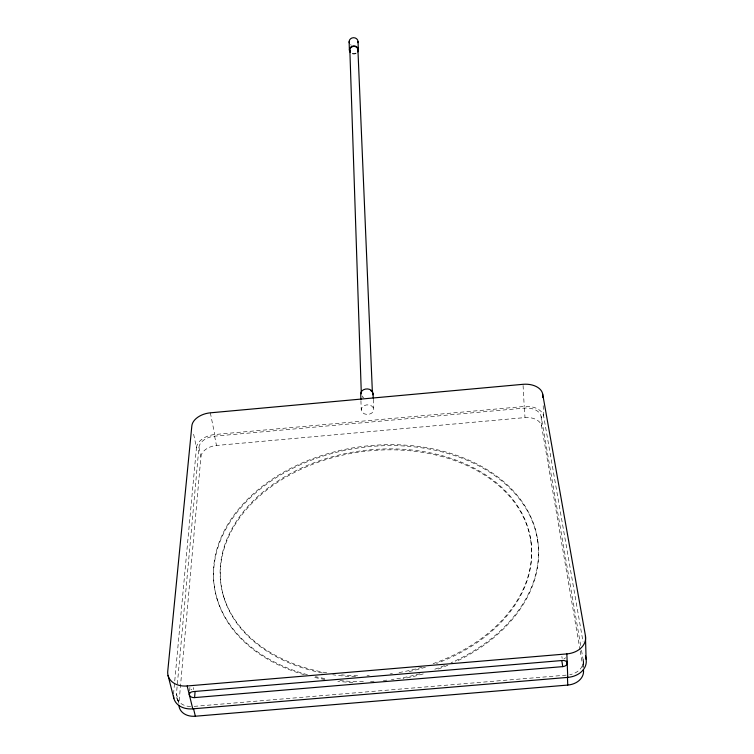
<?xml version="1.0" encoding="UTF-8"?>
<svg xmlns="http://www.w3.org/2000/svg" width="754" height="754" viewBox="0 0 754 754"><rect width="100%" height="100%" fill="white"/><g stroke="black" fill="none" stroke-linecap="round" stroke-linejoin="round"><path stroke-width="0.57" stroke-dasharray="3.77 2.83" d="M193.307 689.58L193.476 687.544M189.603 691.145L189.933 687.073A4.533 3.016 2.4 0 0 191.799 689.863M198.943 447.395L200.913 456.717L178.924 703.529L176.464 693.784L198.943 447.395A15.099 9.736 -12.4 0 1 214.607 436.17L524.473 408.093A15.193 9.906 -2.2 0 1 541.146 416.472L580.703 645.631M173.524 694.038L196.474 447.612L193.307 432.73M196.474 447.612A17.615 11.357 -12.4 0 1 214.73 434.53L524.219 406.481A17.728 11.555 -2.2 0 1 543.672 416.246L583.068 641.908M200.913 456.717A15.033 9.764 -12.5 0 1 216.492 445.473L524.982 417.593A15.127 9.934 -2.1 0 1 541.589 426.01L580.014 649.835M194.146 706.366L567.376 675.037M176.738 697.375L177.831 701.71M216.916 598.224L217.124 599.176M223.618 596.329L223.815 597.291M210.338 412.824L214.73 434.53M214.607 436.17L216.492 445.473M581.504 650.259L583.106 659.514L583.332 667.318M580.212 650.994L583.398 669.543M561.862 656.451L562.182 658.468M524.473 408.093L524.982 417.593M523.078 385.483L524.219 406.481M530.75 539.93L530.807 540.91M537.555 539.336L537.602 540.316M541.146 416.472L541.589 426.01M543.191 405.69L543.672 416.246M373.296 399.281L373.739 409.526A6.249 4.797 -2.2 0 1 364.38 413.852A6.249 4.797 -2.2 0 1 364.333 405.539A6.249 4.797 -2.2 0 1 373.739 409.526M360.93 400.666L361.232 409.78M583.257 661.343L583.389 665.801M304.239 674.717A163.26 117.464 -7.9 0 1 247.604 500.383A163.26 117.464 -7.9 0 1 499.242 478.922A163.26 117.464 -7.9 0 1 455.416 661.824M447.895 665.198A163.26 117.464 -7.9 0 1 435.671 669.929M423.258 673.897A163.26 117.464 -7.9 0 1 403.032 678.685M352.891 682.436A163.26 117.464 -7.9 0 1 337.811 681.324M324.936 679.505A163.26 117.464 -7.9 0 1 312.147 676.828M322.335 672.973A156.417 112.506 -7.9 0 1 249.762 505.557A156.417 112.506 -7.9 0 1 497.819 484.822A156.417 112.506 -7.9 0 1 436.509 663.435M425.407 667.215A156.417 112.506 -7.9 0 1 407.499 671.908M355.52 676.715A156.417 112.506 -7.9 0 1 332.75 674.764M326.774 672.86A156.493 112.487 -7.9 0 1 248.377 505.915A156.493 112.487 -7.9 0 1 498.224 484.266A156.493 112.487 -7.9 0 1 433.088 663.652M421.957 667.233A156.493 112.487 -7.9 0 1 397.019 672.907M392.391 673.624A156.493 112.487 -7.9 0 1 390.082 673.944M369.3 675.697A156.493 112.487 -7.9 0 1 366.972 675.763M357.688 675.791A156.493 112.487 -7.9 0 1 341.666 674.877M307.425 674.689A163.335 117.445 -7.9 0 1 246.888 499.977A163.335 117.445 -7.9 0 1 500.468 478.988A163.335 117.445 -7.9 0 1 451.043 662.794M444.502 665.575A163.335 117.445 -7.9 0 1 432.165 670.108M419.837 673.831A163.335 117.445 -7.9 0 1 391.401 679.561M386.802 680.136A163.335 117.445 -7.9 0 1 383.352 680.513M374.041 681.239A163.335 117.445 -7.9 0 1 370.497 681.418M363.381 681.607A163.335 117.445 -7.9 0 1 338.791 680.466M324.776 678.525A163.335 117.445 -7.9 0 1 315.426 676.668M190.658 706.536A18.068 13.61 -18.3 0 1 176.464 693.784M583.106 659.514A18.115 13.958 1.6 0 1 569.722 674.717M565.519 657.705A4.571 3.063 -6.8 0 1 563.898 658.968M363.833 397.905A6.173 4.778 -2.2 0 1 362.551 397.169M362.985 396.83A5.561 4.298 -2.2 0 1 362.09 395.954M355.945 53.091A4.043 3.629 -2.2 0 1 351.911 53.157M356.171 53.43A4.496 4.034 -2.2 0 1 351.684 53.515M351.392 45.221A4.458 4.015 -2.2 0 1 350.469 44.609"/><path stroke-width="1.13" d="M566.876 661.154L567.206 663.171A4.599 3.073 -6.8 0 1 562.757 666.621L194.598 697.601L195.088 691.493M194.598 697.601A4.552 3.016 2.3 0 1 189.386 694.981L189.556 692.954M187.171 685.97L566.848 653.906A21.395 16.239 1.2 0 0 585.443 635.782L542.663 393.965A17.907 11.48 -2.4 0 0 523.022 384.314L210.338 412.824A17.794 11.282 -12.2 0 0 191.846 425.859L167.746 671.23A21.338 15.834 -17.8 0 0 187.171 685.97L192.779 708.845L567.753 677.394A21.131 16.286 1.6 0 0 586.103 659.269L585.443 635.782M178.905 705.358A17.973 13.629 -18.5 0 0 195.361 716.225L567.753 685.066A18.021 13.968 1.8 0 0 583.398 669.543M168.038 675.405L173.835 698.223M193.505 708.628L195.361 716.225M585.49 655.791L586.103 659.269M561.796 660.579L562.757 666.621M542.663 393.965L542.823 397.481M358.027 41.64L358.386 49.905M373.051 393.588L373.249 398.14M357.933 49.915L372.391 392.419M566.848 653.906L567.753 677.394M567.46 677.271L567.753 685.066M349.847 50.056L361.326 393.824A5.561 4.298 -2.2 0 1 361.505 392.702M349.121 41.79L349.394 50.066M360.893 399.526L360.704 393.833A6.173 4.778 -2.2 0 1 367.65 388.951A6.173 4.778 -2.2 0 1 372.853 394.832M189.386 694.981A4.552 3.016 2.3 0 1 193.147 691.606L562.503 660.476A4.599 3.073 -6.8 0 1 567.206 663.162M192.779 708.845A21.084 15.881 -18.3 0 1 173.505 696.159M370.789 390.591A5.561 4.298 -2.2 0 1 371.684 391.467M350.412 51.856A4.043 3.629 -2.2 0 1 353.315 46.39A4.043 3.629 -2.2 0 1 357.801 50.857M350.026 52.064A4.496 4.034 -2.2 0 1 350.959 46.936A4.496 4.034 -2.2 0 1 356.736 46.842A4.496 4.034 -2.2 0 1 357.801 51.932M349.291 42.827A4.458 4.015 -2.2 0 1 353.522 37.7A4.458 4.015 -2.2 0 1 357.886 42.686"/></g></svg>
